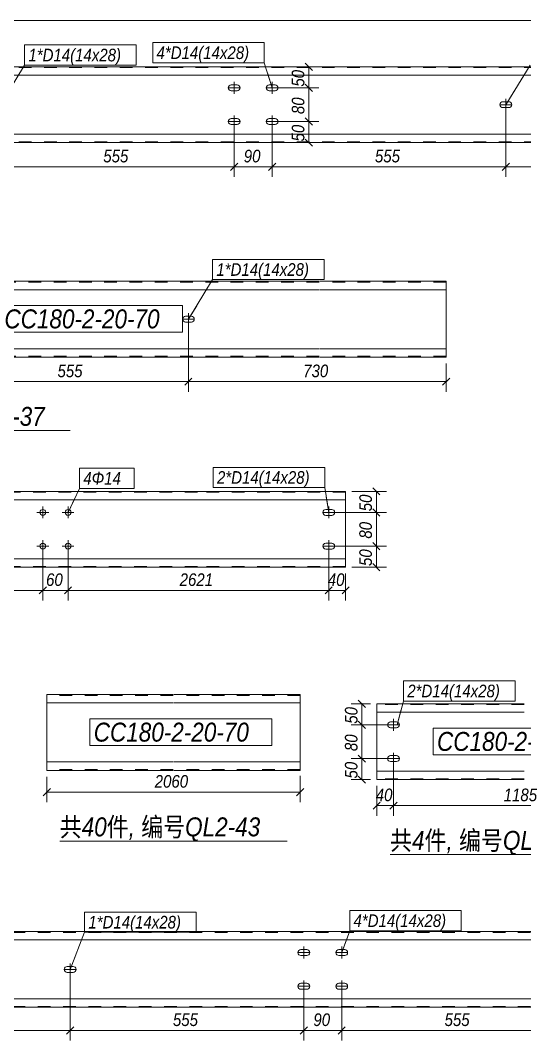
# Model space of a CAD drawing. Header units: millimetres. Extents: x 181 to 4047, y 165 to 2266.
# Drawn here: x 3260.7 to 3340.5, y 778.9 to 940.3 of the extents above; entities that cross this region are included whole.
import ezdxf

# ---------------------------------------------------------------- set-up
doc = ezdxf.new("R2010")
doc.units = ezdxf.units.MM
doc.linetypes.add('XKITLINE00', pattern=[0])
doc.linetypes.add('XKITLINE02', pattern=[4, 2, -2])
for name, color, linetype, lineweight in [('Bolt', 7, 'Continuous', 0), ('BoltMark', 3, 'Continuous', 0), ('DrawingSheet', 5, 'Continuous', 0), ('OtherObjectType', 1, 'Continuous', 0), ('Part', 2, 'Continuous', 0), ('PartMark', 3, 'Continuous', 0), ('Z-DIMENSIONS', 1, 'Continuous', 0)]:
    doc.layers.add(name, color=color, linetype=linetype, lineweight=lineweight)
doc.styles.add('Arial Italic', font='ariali.ttf')

msp = doc.modelspace()

# ---------------------------------------------------------------- linework, layer by layer
at = {"layer": 'Bolt', "color": 3, "linetype": 'XKITLINE00', "lineweight": 0}
for p, q in [((3293.64, 929.79), (3293.61, 929.61)), ((3293.74, 929.94), (3293.64, 929.79)), ((3293.9, 930.05), (3293.74, 929.94)), ((3294.07, 930.08), (3293.9, 930.05)), ((3295.01, 930.08), (3294.07, 930.08)), ((3294.54, 930.55), (3294.54, 928.68)), ((3295.19, 930.05), (3295.01, 930.08)), ((3295.34, 929.94), (3295.19, 930.05)), ((3295.44, 929.79), (3295.34, 929.94)), ((3295.47, 929.61), (3295.44, 929.79)), ((3299.64, 929.79), (3299.61, 929.61)), ((3299.74, 929.94), (3299.64, 929.79)), ((3299.9, 930.05), (3299.74, 929.94)), ((3300.07, 930.08), (3299.9, 930.05)), ((3301.01, 930.08), (3300.07, 930.08)), ((3300.54, 930.55), (3300.54, 928.68)), ((3301.19, 930.05), (3301.01, 930.08)), ((3301.34, 929.94), (3301.19, 930.05)), ((3301.44, 929.79), (3301.34, 929.94)), ((3301.47, 929.61), (3301.44, 929.79)), ((3293.61, 929.61), (3293.61, 929.61)), ((3293.61, 929.61), (3293.64, 929.44)), ((3295.47, 929.61), (3293.61, 929.61)), ((3293.64, 929.44), (3293.74, 929.28)), ((3293.74, 929.28), (3293.9, 929.18)), ((3293.9, 929.18), (3294.07, 929.15)), ((3294.07, 929.15), (3295.01, 929.15)), ((3295.01, 929.15), (3295.19, 929.18)), ((3295.19, 929.18), (3295.34, 929.28)), ((3295.34, 929.28), (3295.44, 929.44)), ((3295.44, 929.44), (3295.47, 929.61)), ((3295.47, 929.61), (3295.47, 929.61)), ((3299.61, 929.61), (3299.61, 929.61)), ((3299.61, 929.61), (3299.64, 929.44)), ((3301.47, 929.61), (3299.61, 929.61)), ((3299.64, 929.44), (3299.74, 929.28)), ((3299.74, 929.28), (3299.9, 929.18)), ((3299.9, 929.18), (3300.07, 929.15)), ((3300.07, 929.15), (3301.01, 929.15)), ((3301.01, 929.15), (3301.19, 929.18)), ((3301.19, 929.18), (3301.34, 929.28)), ((3301.34, 929.28), (3301.44, 929.44)), ((3301.44, 929.44), (3301.47, 929.61)), ((3301.47, 929.61), (3301.47, 929.61)), ((3336.64, 927.13), (3336.61, 926.95)), ((3336.61, 926.95), (3336.61, 926.95)), ((3336.61, 926.95), (3336.64, 926.77)), ((3338.47, 926.95), (3336.61, 926.95)), ((3336.74, 927.28), (3336.64, 927.13)), ((3336.64, 926.77), (3336.74, 926.62)), ((3336.9, 927.38), (3336.74, 927.28)), ((3336.74, 926.62), (3336.9, 926.52)), ((3337.07, 927.41), (3336.9, 927.38)), ((3336.9, 926.52), (3337.07, 926.48)), ((3338.01, 927.41), (3337.07, 927.41)), ((3337.07, 926.48), (3338.01, 926.48)), ((3337.54, 927.88), (3337.54, 926.01)), ((3338.19, 927.38), (3338.01, 927.41)), ((3338.01, 926.48), (3338.19, 926.52)), ((3338.34, 927.28), (3338.19, 927.38)), ((3338.19, 926.52), (3338.34, 926.62)), ((3338.44, 927.13), (3338.34, 927.28)), ((3338.34, 926.62), (3338.44, 926.77)), ((3338.47, 926.95), (3338.44, 927.13)), ((3338.44, 926.77), (3338.47, 926.95)), ((3338.47, 926.95), (3338.47, 926.95)), ((3294.54, 925.21), (3294.54, 923.35)), ((3300.54, 925.21), (3300.54, 923.35)), ((3293.64, 924.46), (3293.61, 924.28)), ((3293.61, 924.28), (3293.61, 924.28)), ((3293.61, 924.28), (3293.64, 924.1)), ((3295.47, 924.28), (3293.61, 924.28)), ((3293.74, 924.61), (3293.64, 924.46)), ((3293.64, 924.1), (3293.74, 923.95)), ((3293.9, 924.71), (3293.74, 924.61)), ((3293.74, 923.95), (3293.9, 923.85)), ((3294.07, 924.75), (3293.9, 924.71)), ((3293.9, 923.85), (3294.07, 923.81)), ((3295.01, 924.75), (3294.07, 924.75)), ((3294.07, 923.81), (3295.01, 923.81)), ((3295.19, 924.71), (3295.01, 924.75)), ((3295.01, 923.81), (3295.19, 923.85)), ((3295.34, 924.61), (3295.19, 924.71)), ((3295.19, 923.85), (3295.34, 923.95)), ((3295.44, 924.46), (3295.34, 924.61)), ((3295.34, 923.95), (3295.44, 924.1)), ((3295.47, 924.28), (3295.44, 924.46)), ((3295.44, 924.1), (3295.47, 924.28)), ((3295.47, 924.28), (3295.47, 924.28)), ((3299.64, 924.46), (3299.61, 924.28)), ((3299.61, 924.28), (3299.61, 924.28)), ((3299.61, 924.28), (3299.64, 924.1)), ((3301.47, 924.28), (3299.61, 924.28)), ((3299.74, 924.61), (3299.64, 924.46)), ((3299.64, 924.1), (3299.74, 923.95)), ((3299.9, 924.71), (3299.74, 924.61)), ((3299.74, 923.95), (3299.9, 923.85)), ((3300.07, 924.75), (3299.9, 924.71)), ((3299.9, 923.85), (3300.07, 923.81)), ((3301.01, 924.75), (3300.07, 924.75)), ((3300.07, 923.81), (3301.01, 923.81)), ((3301.19, 924.71), (3301.01, 924.75)), ((3301.01, 923.81), (3301.19, 923.85)), ((3301.34, 924.61), (3301.19, 924.71)), ((3301.19, 923.85), (3301.34, 923.95)), ((3301.44, 924.46), (3301.34, 924.61)), ((3301.34, 923.95), (3301.44, 924.1)), ((3301.47, 924.28), (3301.44, 924.46)), ((3301.44, 924.1), (3301.47, 924.28)), ((3301.47, 924.28), (3301.47, 924.28)), ((3286.39, 893.19), (3286.36, 893.01)), ((3286.36, 893.01), (3286.36, 893.01)), ((3286.36, 893.01), (3286.39, 892.83)), ((3288.22, 893.01), (3286.36, 893.01)), ((3286.49, 893.34), (3286.39, 893.19)), ((3286.39, 892.83), (3286.49, 892.68)), ((3286.65, 893.44), (3286.49, 893.34)), ((3286.49, 892.68), (3286.65, 892.58)), ((3286.82, 893.48), (3286.65, 893.44)), ((3286.65, 892.58), (3286.82, 892.54)), ((3287.76, 893.48), (3286.82, 893.48)), ((3287.29, 893.94), (3287.29, 892.08)), ((3287.94, 893.44), (3287.76, 893.48)), ((3287.76, 892.54), (3287.94, 892.58)), ((3288.09, 893.34), (3287.94, 893.44)), ((3287.94, 892.58), (3288.09, 892.68)), ((3288.19, 893.19), (3288.09, 893.34)), ((3288.09, 892.68), (3288.19, 892.83)), ((3288.22, 893.01), (3288.19, 893.19)), ((3288.19, 892.83), (3288.22, 893.01)), ((3288.22, 893.01), (3288.22, 893.01)), ((3286.82, 892.54), (3287.76, 892.54)), ((3263.31, 862.44), (3265.18, 862.44)), ((3264.25, 861.51), (3264.25, 863.37)), ((3267.31, 862.44), (3269.18, 862.44)), ((3268.25, 861.51), (3268.25, 863.37)), ((3308.61, 862.62), (3308.57, 862.44)), ((3308.57, 862.44), (3308.57, 862.44)), ((3308.57, 862.44), (3308.61, 862.26)), ((3308.57, 862.44), (3310.44, 862.44)), ((3308.71, 862.77), (3308.61, 862.62)), ((3308.61, 862.26), (3308.71, 862.11)), ((3308.86, 862.87), (3308.71, 862.77)), ((3308.71, 862.11), (3308.86, 862.01)), ((3309.04, 862.91), (3308.86, 862.87)), ((3308.86, 862.01), (3309.04, 861.97)), ((3309.97, 862.91), (3309.04, 862.91)), ((3309.04, 861.97), (3309.97, 861.97)), ((3309.51, 861.51), (3309.51, 863.37)), ((3310.15, 862.87), (3309.97, 862.91)), ((3309.97, 861.97), (3310.15, 862.01)), ((3310.3, 862.77), (3310.15, 862.87)), ((3310.15, 862.01), (3310.3, 862.11)), ((3310.4, 862.62), (3310.3, 862.77)), ((3310.3, 862.11), (3310.4, 862.26)), ((3310.44, 862.44), (3310.4, 862.62)), ((3310.4, 862.26), (3310.44, 862.44)), ((3310.44, 862.44), (3310.44, 862.44)), ((3263.31, 857.11), (3265.18, 857.11)), ((3264.25, 856.17), (3264.25, 858.04)), ((3267.31, 857.11), (3269.18, 857.11)), ((3268.25, 856.17), (3268.25, 858.04)), ((3308.61, 857.29), (3308.57, 857.11)), ((3308.57, 857.11), (3308.57, 857.11)), ((3308.57, 857.11), (3308.61, 856.93)), ((3308.57, 857.11), (3310.44, 857.11)), ((3308.71, 857.44), (3308.61, 857.29)), ((3308.86, 857.54), (3308.71, 857.44)), ((3309.04, 857.57), (3308.86, 857.54)), ((3309.97, 857.57), (3309.04, 857.57)), ((3309.51, 856.17), (3309.51, 858.04)), ((3310.15, 857.54), (3309.97, 857.57)), ((3310.3, 857.44), (3310.15, 857.54)), ((3310.4, 857.29), (3310.3, 857.44)), ((3310.44, 857.11), (3310.4, 857.29)), ((3310.4, 856.93), (3310.44, 857.11)), ((3310.44, 857.11), (3310.44, 857.11)), ((3308.61, 856.93), (3308.71, 856.78)), ((3308.71, 856.78), (3308.86, 856.68)), ((3308.86, 856.68), (3309.04, 856.64)), ((3309.04, 856.64), (3309.97, 856.64)), ((3309.97, 856.64), (3310.15, 856.68)), ((3310.15, 856.68), (3310.3, 856.78)), ((3310.3, 856.78), (3310.4, 856.93)), ((3319.77, 829.76), (3319.77, 827.89)), ((3318.87, 829.01), (3318.83, 828.83)), ((3318.83, 828.83), (3318.83, 828.83)), ((3318.83, 828.83), (3318.87, 828.65)), ((3320.7, 828.83), (3318.83, 828.83)), ((3318.97, 829.16), (3318.87, 829.01)), ((3318.87, 828.65), (3318.97, 828.5)), ((3319.12, 829.26), (3318.97, 829.16)), ((3318.97, 828.5), (3319.12, 828.4)), ((3319.3, 829.29), (3319.12, 829.26)), ((3319.12, 828.4), (3319.3, 828.36)), ((3320.23, 829.29), (3319.3, 829.29)), ((3319.3, 828.36), (3320.23, 828.36)), ((3320.41, 829.26), (3320.23, 829.29)), ((3320.23, 828.36), (3320.41, 828.4)), ((3320.56, 829.16), (3320.41, 829.26)), ((3320.41, 828.4), (3320.56, 828.5)), ((3320.67, 829.01), (3320.56, 829.16)), ((3320.56, 828.5), (3320.67, 828.65)), ((3320.7, 828.83), (3320.67, 829.01)), ((3320.67, 828.65), (3320.7, 828.83)), ((3320.7, 828.83), (3320.7, 828.83)), ((3318.87, 823.67), (3318.83, 823.49)), ((3318.83, 823.49), (3318.83, 823.49)), ((3318.83, 823.49), (3318.87, 823.32)), ((3320.7, 823.49), (3318.83, 823.49)), ((3318.97, 823.82), (3318.87, 823.67)), ((3318.87, 823.32), (3318.97, 823.16)), ((3319.12, 823.92), (3318.97, 823.82)), ((3318.97, 823.16), (3319.12, 823.06)), ((3319.3, 823.96), (3319.12, 823.92)), ((3320.23, 823.96), (3319.3, 823.96)), ((3319.77, 824.43), (3319.77, 822.56)), ((3320.41, 823.92), (3320.23, 823.96)), ((3320.56, 823.82), (3320.41, 823.92)), ((3320.41, 823.06), (3320.56, 823.16)), ((3320.67, 823.67), (3320.56, 823.82)), ((3320.56, 823.16), (3320.67, 823.32)), ((3320.7, 823.49), (3320.67, 823.67)), ((3320.67, 823.32), (3320.7, 823.49)), ((3320.7, 823.49), (3320.7, 823.49)), ((3319.12, 823.06), (3319.3, 823.03)), ((3319.3, 823.03), (3320.23, 823.03)), ((3320.23, 823.03), (3320.41, 823.06)), ((3304.67, 792.98), (3304.63, 792.8)), ((3304.63, 792.8), (3304.63, 792.8)), ((3304.63, 792.8), (3304.67, 792.62)), ((3306.5, 792.8), (3304.63, 792.8)), ((3304.77, 793.13), (3304.67, 792.98)), ((3304.67, 792.62), (3304.77, 792.47)), ((3304.92, 793.23), (3304.77, 793.13)), ((3305.1, 793.27), (3304.92, 793.23)), ((3306.03, 793.27), (3305.1, 793.27)), ((3305.56, 793.74), (3305.56, 791.87)), ((3306.21, 793.23), (3306.03, 793.27)), ((3306.36, 793.13), (3306.21, 793.23)), ((3306.46, 792.98), (3306.36, 793.13)), ((3306.36, 792.47), (3306.46, 792.62)), ((3306.5, 792.8), (3306.46, 792.98)), ((3306.46, 792.62), (3306.5, 792.8)), ((3306.5, 792.8), (3306.5, 792.8)), ((3310.67, 792.98), (3310.63, 792.8)), ((3310.63, 792.8), (3310.63, 792.8)), ((3310.63, 792.8), (3310.67, 792.62)), ((3312.5, 792.8), (3310.63, 792.8)), ((3310.77, 793.13), (3310.67, 792.98)), ((3310.67, 792.62), (3310.77, 792.47)), ((3310.92, 793.23), (3310.77, 793.13)), ((3311.1, 793.27), (3310.92, 793.23)), ((3312.03, 793.27), (3311.1, 793.27)), ((3311.56, 793.74), (3311.56, 791.87)), ((3312.21, 793.23), (3312.03, 793.27)), ((3312.36, 793.13), (3312.21, 793.23)), ((3312.46, 792.98), (3312.36, 793.13)), ((3312.36, 792.47), (3312.46, 792.62)), ((3312.5, 792.8), (3312.46, 792.98)), ((3312.46, 792.62), (3312.5, 792.8)), ((3312.5, 792.8), (3312.5, 792.8)), ((3268.56, 791.07), (3268.56, 789.2)), ((3304.77, 792.47), (3304.92, 792.37)), ((3304.92, 792.37), (3305.1, 792.34)), ((3305.1, 792.34), (3306.03, 792.34)), ((3306.03, 792.34), (3306.21, 792.37)), ((3306.21, 792.37), (3306.36, 792.47)), ((3310.77, 792.47), (3310.92, 792.37)), ((3310.92, 792.37), (3311.1, 792.34)), ((3311.1, 792.34), (3312.03, 792.34)), ((3312.03, 792.34), (3312.21, 792.37)), ((3312.21, 792.37), (3312.36, 792.47)), ((3267.67, 790.32), (3267.63, 790.14)), ((3267.63, 790.14), (3267.63, 790.14)), ((3267.63, 790.14), (3267.67, 789.96)), ((3269.5, 790.14), (3267.63, 790.14)), ((3267.77, 790.47), (3267.67, 790.32)), ((3267.67, 789.96), (3267.77, 789.81)), ((3267.92, 790.57), (3267.77, 790.47)), ((3267.77, 789.81), (3267.92, 789.71)), ((3268.1, 790.6), (3267.92, 790.57)), ((3267.92, 789.71), (3268.1, 789.67)), ((3269.03, 790.6), (3268.1, 790.6)), ((3268.1, 789.67), (3269.03, 789.67)), ((3269.21, 790.57), (3269.03, 790.6)), ((3269.03, 789.67), (3269.21, 789.71)), ((3269.36, 790.47), (3269.21, 790.57)), ((3269.21, 789.71), (3269.36, 789.81)), ((3269.46, 790.32), (3269.36, 790.47)), ((3269.36, 789.81), (3269.46, 789.96)), ((3269.5, 790.14), (3269.46, 790.32)), ((3269.46, 789.96), (3269.5, 790.14)), ((3269.5, 790.14), (3269.5, 790.14)), ((3304.77, 787.8), (3304.67, 787.65)), ((3304.92, 787.9), (3304.77, 787.8)), ((3305.1, 787.94), (3304.92, 787.9)), ((3306.03, 787.94), (3305.1, 787.94)), ((3305.56, 788.4), (3305.56, 786.54)), ((3306.21, 787.9), (3306.03, 787.94)), ((3306.36, 787.8), (3306.21, 787.9)), ((3306.46, 787.65), (3306.36, 787.8)), ((3310.77, 787.8), (3310.67, 787.65)), ((3310.92, 787.9), (3310.77, 787.8)), ((3311.1, 787.94), (3310.92, 787.9)), ((3312.03, 787.94), (3311.1, 787.94)), ((3311.56, 788.4), (3311.56, 786.54)), ((3312.21, 787.9), (3312.03, 787.94)), ((3312.36, 787.8), (3312.21, 787.9)), ((3312.46, 787.65), (3312.36, 787.8)), ((3304.67, 787.65), (3304.63, 787.47)), ((3304.63, 787.47), (3304.63, 787.47)), ((3304.63, 787.47), (3304.67, 787.29)), ((3306.5, 787.47), (3304.63, 787.47)), ((3304.67, 787.29), (3304.77, 787.14)), ((3304.77, 787.14), (3304.92, 787.04)), ((3304.92, 787.04), (3305.1, 787)), ((3305.1, 787), (3306.03, 787)), ((3306.03, 787), (3306.21, 787.04)), ((3306.21, 787.04), (3306.36, 787.14)), ((3306.36, 787.14), (3306.46, 787.29)), ((3306.5, 787.47), (3306.46, 787.65)), ((3306.46, 787.29), (3306.5, 787.47)), ((3306.5, 787.47), (3306.5, 787.47)), ((3310.67, 787.65), (3310.63, 787.47)), ((3310.63, 787.47), (3310.63, 787.47)), ((3310.63, 787.47), (3310.67, 787.29)), ((3312.5, 787.47), (3310.63, 787.47)), ((3310.67, 787.29), (3310.77, 787.14)), ((3310.77, 787.14), (3310.92, 787.04)), ((3310.92, 787.04), (3311.1, 787)), ((3311.1, 787), (3312.03, 787)), ((3312.03, 787), (3312.21, 787.04)), ((3312.21, 787.04), (3312.36, 787.14)), ((3312.36, 787.14), (3312.46, 787.29)), ((3312.5, 787.47), (3312.46, 787.65)), ((3312.46, 787.29), (3312.5, 787.47)), ((3312.5, 787.47), (3312.5, 787.47))]:
    msp.add_line(p, q, dxfattribs=at)
for centre in [(3264.25, 862.44), (3268.25, 862.44), (3264.25, 857.11), (3268.25, 857.11)]:
    msp.add_circle(centre, 0.467, dxfattribs=at)
at = {"layer": 'BoltMark', "color": 3, "linetype": 'XKITLINE00', "lineweight": 0}
for p, q in [((3261.37, 936.4), (3279.03, 936.4)), ((3261.37, 933.2), (3261.37, 936.4)), ((3279.03, 933.2), (3279.03, 936.4)), ((3281.65, 936.77), (3299.31, 936.77)), ((3281.65, 933.57), (3281.65, 936.77)), ((3299.31, 933.57), (3299.31, 936.77)), ((3257.54, 926.95), (3261.37, 933.2)), ((3261.37, 933.2), (3279.03, 933.2)), ((3281.65, 933.57), (3299.31, 933.57)), ((3300.54, 929.61), (3299.31, 933.57)), ((3337.54, 926.95), (3341.37, 933.2)), ((3299.8, 932), (3300.54, 929.61)), ((3338.85, 929.08), (3337.54, 926.95)), ((3291.12, 902.47), (3308.78, 902.47)), ((3291.12, 899.27), (3291.12, 902.47)), ((3308.78, 899.27), (3308.78, 902.47)), ((3287.29, 893.01), (3291.12, 899.27)), ((3291.12, 899.27), (3308.78, 899.27)), ((3288.6, 895.14), (3287.29, 893.01)), ((3270.06, 869.45), (3278.68, 869.45)), ((3270.06, 866.25), (3270.06, 869.45)), ((3278.68, 866.25), (3278.68, 869.45)), ((3291.22, 869.57), (3308.87, 869.57)), ((3291.22, 866.37), (3291.22, 869.57)), ((3308.87, 866.37), (3308.87, 869.57)), ((3268.25, 862.44), (3270.06, 866.25)), ((3270.06, 866.25), (3278.68, 866.25)), ((3291.22, 866.37), (3308.87, 866.37)), ((3309.51, 862.44), (3308.87, 866.37)), ((3269.32, 864.7), (3268.25, 862.44)), ((3309.11, 864.91), (3309.51, 862.44)), ((3321.34, 835.79), (3339, 835.79)), ((3321.34, 832.59), (3321.34, 835.79)), ((3339, 832.59), (3339, 835.79)), ((3320.33, 828.83), (3321.34, 832.59)), ((3320.98, 831.24), (3320.33, 828.83)), ((3321.34, 832.59), (3339, 832.59)), ((3270.86, 799.21), (3288.52, 799.21)), ((3270.86, 796.01), (3270.86, 799.21)), ((3288.52, 796.01), (3288.52, 799.21)), ((3312.83, 799.45), (3330.49, 799.45)), ((3312.83, 796.25), (3312.83, 799.45)), ((3330.49, 796.25), (3330.49, 799.45)), ((3268.56, 790.14), (3270.86, 796.01)), ((3270.86, 796.01), (3288.52, 796.01)), ((3311.56, 792.8), (3312.83, 796.25)), ((3312.83, 796.25), (3330.49, 796.25)), ((3312.43, 795.15), (3311.56, 792.8)), ((3269.48, 792.46), (3268.56, 790.14))]:
    msp.add_line(p, q, dxfattribs=at)
at = {"layer": 'DrawingSheet', "color": 5, "linetype": 'XKITLINE00', "lineweight": 0}
msp.add_line((3506.76, 940.28), (3010.36, 940.28), dxfattribs=at)
at = {"layer": 'OtherObjectType', "color": 6, "linetype": 'XKITLINE00', "lineweight": 0}
for p, q in [((3234.79, 875.38), (3268.58, 875.38)), ((3266.92, 810.44), (3302.93, 810.44)), ((3319.21, 808.3), (3353, 808.3))]:
    msp.add_line(p, q, dxfattribs=at)
at = {"layer": 'Part', "color": 2, "linetype": 'XKITLINE00', "lineweight": 0}
for p, q in [((3236.61, 932.95), (3358.44, 932.95)), ((3358.44, 931.61), (3236.61, 931.61)), ((3358.44, 922.28), (3236.61, 922.28)), ((3236.61, 920.95), (3358.44, 920.95)), ((3307.98, 899.01), (3175.29, 899.01)), ((3307.98, 897.68), (3175.29, 897.68)), ((3328.08, 899.01), (3308.08, 899.01)), ((3328.08, 897.68), (3308.08, 897.68)), ((3328.08, 887.01), (3328.08, 899.01)), ((3307.98, 888.34), (3175.29, 888.34)), ((3328.08, 888.34), (3308.08, 888.34)), ((3175.29, 887.01), (3307.98, 887.01)), ((3308.08, 887.01), (3328.08, 887.01)), ((3288.71, 865.77), (3243.78, 865.77)), ((3312.17, 865.77), (3288.81, 865.77)), ((3312.17, 865.77), (3312.17, 853.77)), ((3288.71, 864.44), (3243.78, 864.44)), ((3312.17, 864.44), (3288.81, 864.44)), ((3288.71, 855.11), (3243.78, 855.11)), ((3312.17, 855.11), (3288.81, 855.11)), ((3288.71, 853.77), (3243.78, 853.77)), ((3312.17, 853.77), (3288.81, 853.77)), ((3264.88, 821.63), (3264.88, 833.63)), ((3284.88, 833.63), (3264.88, 833.63)), ((3304.98, 833.63), (3284.98, 833.63)), ((3304.98, 821.63), (3304.98, 833.63)), ((3284.88, 832.3), (3264.88, 832.3)), ((3304.98, 832.3), (3284.98, 832.3)), ((3317.1, 820.16), (3317.1, 832.16)), ((3340.46, 832.16), (3317.1, 832.16)), ((3340.46, 830.83), (3317.1, 830.83)), ((3284.88, 822.97), (3264.88, 822.97)), ((3264.88, 821.63), (3284.88, 821.63)), ((3304.98, 822.97), (3284.98, 822.97)), ((3284.98, 821.63), (3304.98, 821.63)), ((3340.46, 821.49), (3317.1, 821.49)), ((3317.1, 820.16), (3340.46, 820.16)), ((3247.63, 796.14), (3369.46, 796.14)), ((3369.46, 794.8), (3247.63, 794.8)), ((3369.46, 785.47), (3247.63, 785.47)), ((3247.63, 784.14), (3369.46, 784.14))]:
    msp.add_line(p, q, dxfattribs=at)
at = {"layer": 'Part', "color": 7, "linetype": 'XKITLINE02', "lineweight": 0}
for p, q in [((3358.44, 932.81), (3236.61, 932.81)), ((3358.44, 921.08), (3236.61, 921.08)), ((3307.98, 898.88), (3175.29, 898.88)), ((3328.08, 898.88), (3308.08, 898.88)), ((3307.98, 887.14), (3175.29, 887.14)), ((3328.08, 887.14), (3308.08, 887.14)), ((3288.71, 865.64), (3243.78, 865.64)), ((3312.17, 865.64), (3288.81, 865.64)), ((3288.71, 853.91), (3243.78, 853.91)), ((3312.17, 853.91), (3288.81, 853.91)), ((3284.88, 833.5), (3264.88, 833.5)), ((3304.98, 833.5), (3284.98, 833.5)), ((3340.46, 832.03), (3317.1, 832.03)), ((3284.88, 821.77), (3264.88, 821.77)), ((3304.98, 821.77), (3284.98, 821.77)), ((3340.46, 820.29), (3317.1, 820.29)), ((3369.46, 796), (3247.63, 796)), ((3369.46, 784.27), (3247.63, 784.27))]:
    msp.add_line(p, q, dxfattribs=at)
at = {"layer": 'PartMark', "color": 1, "linetype": 'XKITLINE00', "lineweight": 0}
for p, q in [((3257.57, 895.16), (3286.34, 895.16)), ((3286.34, 890.96), (3286.34, 895.16)), ((3257.57, 890.96), (3286.34, 890.96)), ((3271.71, 829.78), (3300.49, 829.78)), ((3271.71, 825.58), (3271.71, 829.78)), ((3300.49, 825.58), (3300.49, 829.78)), ((3326.05, 828.31), (3354.82, 828.31)), ((3326.05, 824.11), (3326.05, 828.31)), ((3271.71, 825.58), (3300.49, 825.58)), ((3326.05, 824.11), (3354.82, 824.11))]:
    msp.add_line(p, q, dxfattribs=at)
at = {"layer": 'Z-DIMENSIONS', "color": 4, "linetype": 'XKITLINE00', "lineweight": 0}
for p, q in [((3301.54, 932.95), (3307.95, 932.95)), ((3305.78, 933.51), (3306.91, 932.38)), ((3306.35, 929.61), (3306.35, 932.95)), ((3305.78, 930.18), (3306.91, 929.05)), ((3305.78, 930.18), (3306.91, 929.05)), ((3301.54, 929.61), (3307.95, 929.61)), ((3301.54, 929.61), (3307.95, 929.61)), ((3306.35, 924.28), (3306.35, 929.61)), ((3305.78, 924.85), (3306.91, 923.72)), ((3305.78, 924.85), (3306.91, 923.72)), ((3337.54, 925.95), (3337.54, 915.52)), ((3337.54, 925.95), (3337.54, 915.52)), ((3294.54, 923.28), (3294.54, 915.52)), ((3294.54, 923.28), (3294.54, 915.52)), ((3300.54, 923.28), (3300.54, 915.52)), ((3300.54, 923.28), (3300.54, 915.52)), ((3301.54, 924.28), (3307.95, 924.28)), ((3301.54, 924.28), (3307.95, 924.28)), ((3306.35, 920.95), (3306.35, 924.28)), ((3301.54, 920.95), (3307.95, 920.95)), ((3305.78, 921.51), (3306.91, 920.38)), ((3257.54, 917.12), (3294.54, 917.12)), ((3295.11, 917.69), (3293.97, 916.55)), ((3295.11, 917.69), (3293.97, 916.55)), ((3294.54, 917.12), (3300.54, 917.12)), ((3301.11, 917.69), (3299.97, 916.55)), ((3301.11, 917.69), (3299.97, 916.55)), ((3300.54, 917.12), (3337.54, 917.12)), ((3338.11, 917.69), (3336.97, 916.55)), ((3338.11, 917.69), (3336.97, 916.55)), ((3337.54, 917.12), (3378.54, 917.12)), ((3287.29, 892.01), (3287.29, 881.53)), ((3287.29, 892.01), (3287.29, 881.53)), ((3328.08, 886.01), (3328.08, 881.53)), ((3250.29, 883.13), (3287.29, 883.13)), ((3287.86, 883.69), (3286.73, 882.56)), ((3287.86, 883.69), (3286.73, 882.56)), ((3287.29, 883.13), (3328.08, 883.13)), ((3328.65, 883.69), (3327.52, 882.56)), ((3313.17, 865.77), (3318.64, 865.77)), ((3316.47, 866.34), (3317.6, 865.21)), ((3317.04, 862.44), (3317.04, 865.77)), ((3310.51, 862.44), (3318.64, 862.44)), ((3310.51, 862.44), (3318.64, 862.44)), ((3316.47, 863.01), (3317.6, 861.87)), ((3316.47, 863.01), (3317.6, 861.87)), ((3317.04, 857.11), (3317.04, 862.44)), ((3310.51, 857.11), (3318.64, 857.11)), ((3310.51, 857.11), (3318.64, 857.11)), ((3316.47, 857.67), (3317.6, 856.54)), ((3316.47, 857.67), (3317.6, 856.54)), ((3317.04, 853.77), (3317.04, 857.11)), ((3264.25, 856.11), (3264.25, 848.5)), ((3264.25, 856.11), (3264.25, 848.5)), ((3268.25, 856.11), (3268.25, 848.5)), ((3268.25, 856.11), (3268.25, 848.5)), ((3309.51, 856.11), (3309.51, 848.5)), ((3309.51, 856.11), (3309.51, 848.5)), ((3316.47, 854.34), (3317.6, 853.21)), ((3312.17, 852.77), (3312.17, 848.5)), ((3313.17, 853.77), (3318.64, 853.77)), ((3264.81, 850.67), (3263.68, 849.54)), ((3264.81, 850.67), (3263.68, 849.54)), ((3268.81, 850.67), (3267.68, 849.54)), ((3268.81, 850.67), (3267.68, 849.54)), ((3310.07, 850.67), (3308.94, 849.54)), ((3310.07, 850.67), (3308.94, 849.54)), ((3312.74, 850.67), (3311.61, 849.54)), ((3223.21, 850.1), (3264.25, 850.1)), ((3264.25, 850.1), (3268.25, 850.1)), ((3268.25, 850.1), (3309.51, 850.1)), ((3309.51, 850.1), (3312.17, 850.1)), ((3316.1, 832.16), (3313.06, 832.16)), ((3314.19, 832.73), (3315.32, 831.59)), ((3314.76, 828.83), (3314.76, 832.16)), ((3318.77, 828.83), (3313.06, 828.83)), ((3318.77, 828.83), (3313.06, 828.83)), ((3314.19, 829.39), (3315.32, 828.26)), ((3314.19, 829.39), (3315.32, 828.26)), ((3314.76, 823.49), (3314.76, 828.83)), ((3318.77, 823.49), (3313.06, 823.49)), ((3318.77, 823.49), (3313.06, 823.49)), ((3314.19, 824.06), (3315.32, 822.93)), ((3314.19, 824.06), (3315.32, 822.93)), ((3314.76, 820.16), (3314.76, 823.49)), ((3319.77, 822.49), (3319.77, 814.45)), ((3319.77, 822.49), (3319.77, 814.45)), ((3264.88, 820.63), (3264.88, 816.59)), ((3304.98, 820.77), (3304.98, 816.59)), ((3316.1, 820.16), (3313.06, 820.16)), ((3314.19, 820.73), (3315.32, 819.59)), ((3265.44, 818.75), (3264.31, 817.62)), ((3305.54, 818.75), (3304.41, 817.62)), ((3317.1, 819.16), (3317.1, 814.45)), ((3264.88, 818.19), (3304.98, 818.19)), ((3317.67, 816.62), (3316.54, 815.49)), ((3317.1, 816.05), (3319.77, 816.05)), ((3320.33, 816.62), (3319.2, 815.49)), ((3320.33, 816.62), (3319.2, 815.49)), ((3319.77, 816.05), (3360.56, 816.05)), ((3268.56, 789.14), (3268.56, 778.88)), ((3268.56, 789.14), (3268.56, 778.88)), ((3305.56, 786.47), (3305.56, 778.88)), ((3305.56, 786.47), (3305.56, 778.88)), ((3311.56, 786.47), (3311.56, 778.88)), ((3311.56, 786.47), (3311.56, 778.88)), ((3227.06, 780.48), (3268.56, 780.48)), ((3269.13, 781.04), (3268, 779.91)), ((3269.13, 781.04), (3268, 779.91)), ((3268.56, 780.48), (3305.56, 780.48)), ((3306.13, 781.04), (3305, 779.91)), ((3306.13, 781.04), (3305, 779.91)), ((3305.56, 780.48), (3311.56, 780.48)), ((3312.13, 781.04), (3311, 779.91)), ((3312.13, 781.04), (3311, 779.91)), ((3311.56, 780.48), (3348.56, 780.48))]:
    msp.add_line(p, q, dxfattribs=at)
at = {"layer": 'Z-DIMENSIONS', "color": 3}
for p in [(3306.35, 932.95), (3306.35, 929.61), (3306.35, 929.61), (3306.35, 924.28), (3306.35, 924.28), (3306.35, 920.95), (3294.54, 917.12), (3294.54, 917.12), (3300.54, 917.12), (3300.54, 917.12), (3337.54, 917.12), (3337.54, 917.12), (3287.29, 883.13), (3287.29, 883.13), (3328.08, 883.13), (3317.04, 865.77), (3317.04, 862.44), (3317.04, 862.44), (3317.04, 857.11), (3317.04, 857.11), (3317.04, 853.77), (3264.25, 850.1), (3264.25, 850.1), (3268.25, 850.1), (3268.25, 850.1), (3309.51, 850.1), (3309.51, 850.1), (3312.17, 850.1), (3314.76, 832.16), (3314.76, 828.83), (3314.76, 828.83), (3314.76, 823.49), (3314.76, 823.49), (3314.76, 820.16), (3264.88, 818.19), (3304.98, 818.19), (3317.1, 816.05), (3319.77, 816.05), (3319.77, 816.05), (3268.56, 780.48), (3268.56, 780.48), (3305.56, 780.48), (3305.56, 780.48), (3311.56, 780.48), (3311.56, 780.48)]:
    msp.add_point(p, dxfattribs=at)

# ---------------------------------------------------------------- texts
at = {"layer": 'BoltMark', "color": 7, "style": 'Arial Italic', "width": 0.85}
for s, p in [('4*D14(14x28)', (3282.25, 934.17)), ('1*D14(14x28)', (3261.97, 933.8)), ('1*D14(14x28)', (3291.72, 899.87)), ('4Φ14 ', (3270.66, 866.85)), ('2*D14(14x28)', (3291.82, 866.97)), ('2*D14(14x28)', (3321.94, 833.19)), ('4*D14(14x28)', (3313.43, 796.85)), ('1*D14(14x28)', (3271.46, 796.61))]:
    msp.add_text(s, height=2, dxfattribs=at).set_placement(p)
at = {"layer": 'OtherObjectType', "color": 6, "style": 'Arial Italic', "width": 0.85}
for s, p in [('共3件, 编号QL2-37', (3234.79, 876.13)), ('共40件, 编号QL2-43', (3266.92, 811.19)), ('共4件, 编号QL2-44', (3319.21, 809.05))]:
    msp.add_text(s, height=3, dxfattribs=at).set_placement(p)
at = {"layer": 'PartMark', "color": 7, "style": 'Arial Italic', "width": 0.85}
for p in [(3258.17, 891.56), (3272.31, 826.18), (3326.65, 824.71)]:
    msp.add_text('CC180-2-20-70', height=3, dxfattribs=at).set_placement(p)
at = {"layer": 'Z-DIMENSIONS', "color": 3, "style": 'Arial Italic', "width": 0.85}
for s, p in [('50', (3305.65, 929.8)), ('80', (3305.65, 925.46)), ('50', (3305.65, 921.13)), ('50', (3316.34, 862.62)), ('80', (3316.34, 858.29)), ('50', (3316.34, 853.96)), ('50', (3314.06, 829.01)), ('80', (3314.06, 824.68)), ('50', (3314.06, 820.34))]:
    msp.add_text(s, height=2, rotation=90.0002, dxfattribs=at).set_placement(p)
for s, p in [('555', (3273.82, 917.82)), ('90', (3296.06, 917.82)), ('555', (3316.82, 917.82)), ('555', (3266.57, 883.83)), ('730', (3305.46, 883.83)), ('60', (3264.76, 850.8)), ('2621', (3285.91, 850.8)), ('40', (3309.36, 850.8)), ('2060', (3281.96, 818.89)), ('40', (3316.95, 816.75)), ('1185', (3337.2, 816.75)), ('555', (3284.84, 781.18)), ('90', (3307.08, 781.18)), ('555', (3327.84, 781.18))]:
    msp.add_text(s, height=2, dxfattribs=at).set_placement(p)

doc.saveas('drawing.dxf')
